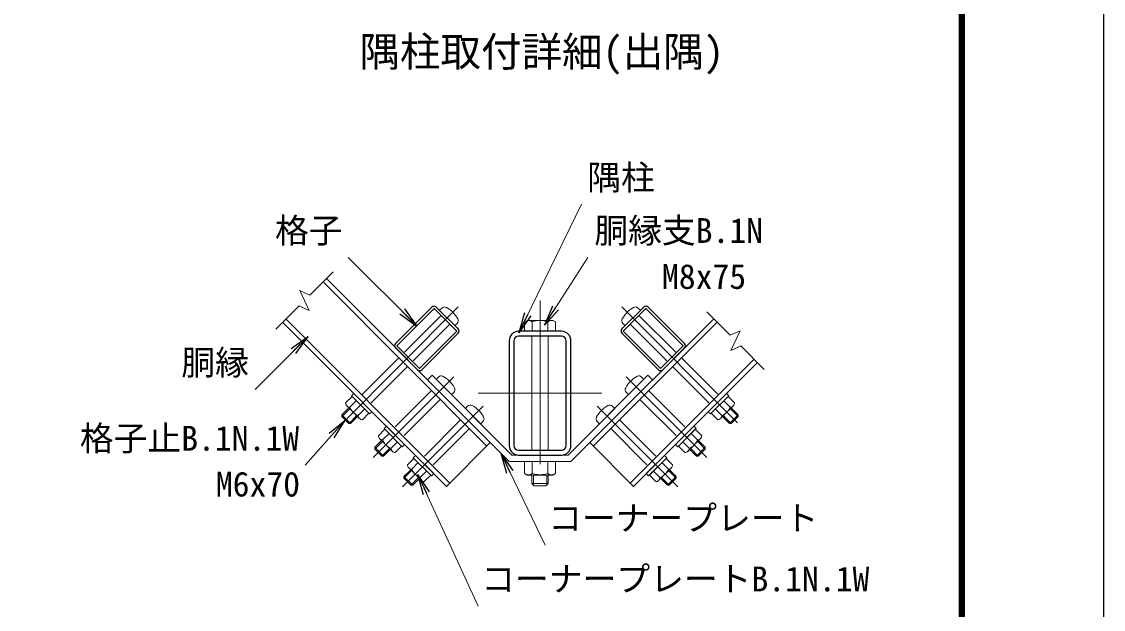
# Model space of a CAD drawing. Units: millimetres, scale not verified. Extents: x -4200 to 4200, y -2970 to 2970.
# Drawn here: x 2100 to 4200, y -1285 to -145 of the extents above; entities that cross this region are included whole.
import ezdxf
from ezdxf.enums import TextEntityAlignment as Align

# ---------------------------------------------------------------- set-up
doc = ezdxf.new("R2010")
doc.units = ezdxf.units.MM
doc.header["$LTSCALE"] = 10
doc.linetypes.add('USER1', pattern=[50.8, 31.75, -6.35, 6.35, -6.35])
for name, color, linetype, lineweight in [('0-0_D-TTL', 2, 'Continuous', 25), ('0-1_D-TTL-TXT', 7, 'Continuous', 25), ('0-2_D-BMK', 2, 'USER1', 13), ('0-3_D-STR3', 3, 'Continuous', 13), ('0-4_D-STR-DIM', 7, 'Continuous', 13), ('0-5_0', 7, 'Continuous', 25), ('0-9_D-STR1', 1, 'Continuous', 25), ('0-B_D-STR-TXT', 7, 'Continuous', 13)]:
    doc.layers.add(name, color=color, linetype=linetype, lineweight=lineweight)
doc.styles.add('ＭＳ ゴシック', font='')
doc.styles.get('ＭＳ ゴシック').set_extended_font_data('MS Gothic')

# ---------------------------------------------------------------- blocks, each defined once
blk = doc.blocks.new('_Open')
at = {"layer": '0-5_0'}
blk.add_line((-10, 1.667), (0, 0), dxfattribs=at)
blk.add_lwpolyline([(-10, -1.667), (0, 0), (-10, 0)], dxfattribs=at)

msp = doc.modelspace()

# ---------------------------------------------------------------- linework, layer by layer
at = {"layer": '0-0_D-TTL'}
for points in [[(-4199.77, 2969.65), (4200.23, 2969.65), (4200.23, -2970.35), (-4199.77, -2970.35)], [(-3929.77, 2749.65), (3930.23, 2749.65), (3930.23, -2750.35), (-3929.77, -2750.35)], [(-3927.27, 2747.15), (3927.73, 2747.15), (3927.73, -2747.85), (-3927.27, -2747.85)], [(-3924.77, 2744.65), (3925.23, 2744.65), (3925.23, -2745.35), (-3924.77, -2745.35)], [(-3922.27, 2742.15), (3922.73, 2742.15), (3922.73, -2742.85), (-3922.27, -2742.85)], [(-3919.77, 2739.65), (3920.23, 2739.65), (3920.23, -2740.35), (-3919.77, -2740.35)]]:
    msp.add_lwpolyline(points, close=True, dxfattribs=at)
at = {"layer": '0-2_D-BMK'}
for p, q in [((3106.35, -685.76), (3106.35, -1045.76)), ((2947.54, -698.56), (2717.24, -928.86)), ((3265.16, -698.56), (3495.46, -928.86)), ((2782.49, -990.88), (2939.02, -834.35)), ((3430.2, -990.88), (3273.67, -834.35)), ((2986.35, -865.76), (3226.35, -865.76)), ((2839.06, -1047.45), (2995.59, -890.92)), ((3373.63, -1047.45), (3217.1, -890.92))]:
    msp.add_line(p, q, dxfattribs=at)
at = {"layer": '0-3_D-STR3'}
for p, q in [((2915.61, -700.79), (2911.29, -705.11)), ((3297.08, -700.79), (3301.4, -705.11)), ((2914.26, -714.87), (2842.98, -786.15)), ((2931.23, -731.84), (2859.95, -803.12)), ((2945.31, -730.49), (2940.99, -734.81)), ((3081.15, -724.56), (3076.32, -727.35)), ((3076.32, -745.76), (3076.32, -727.35)), ((3131.55, -724.56), (3081.15, -724.56)), ((3091.33, -745.76), (3091.33, -727.35)), ((3121.36, -745.76), (3121.36, -727.35)), ((3131.55, -724.56), (3136.37, -727.35)), ((3136.37, -745.76), (3136.37, -727.35)), ((3267.39, -730.49), (3271.7, -734.81)), ((3281.46, -731.84), (3352.74, -803.12)), ((3298.43, -714.87), (3369.71, -786.15)), ((3136.37, -745.76), (3076.32, -745.76)), ((3090.35, -754.96), (3090.35, -976.56)), ((3122.35, -754.96), (3122.35, -976.56)), ((2831.95, -797.18), (2760.11, -869.02)), ((3380.74, -797.18), (3452.58, -869.02)), ((2848.92, -814.15), (2777.08, -885.99)), ((3363.77, -814.15), (3435.61, -885.99)), ((2887.95, -840.17), (3046.35, -998.56)), ((2909.1, -834.58), (2904.78, -838.9)), ((2904.78, -838.9), (2934.48, -868.6)), ((3161.04, -985.76), (3315.69, -831.12)), ((3166.35, -998.56), (3324.74, -840.17)), ((3307.91, -838.9), (3278.21, -868.6)), ((3303.59, -834.58), (3307.91, -838.9)), ((3315.69, -831.12), (3324.74, -840.17)), ((2895.59, -860.82), (2825.18, -931.23)), ((3317.1, -860.82), (3387.52, -931.23)), ((2741.3, -872.27), (2728.85, -884.72)), ((2736.99, -892.85), (2749.43, -880.4)), ((2912.56, -877.79), (2842.15, -948.2)), ((2938.8, -864.28), (2934.48, -868.6)), ((3273.89, -864.28), (3278.21, -868.6)), ((3300.13, -877.79), (3370.55, -948.2)), ((3475.7, -892.85), (3463.26, -880.4)), ((3471.39, -872.27), (3483.84, -884.72)), ((2734.94, -894.19), (2721.36, -907.77)), ((2736.63, -895.89), (2723.06, -909.47)), ((2731.16, -890.42), (2756, -915.25)), ((2753.25, -909.11), (2765.7, -896.67)), ((2965.67, -891.15), (2961.35, -895.47)), ((2961.35, -895.47), (2991.05, -925.16)), ((3251.34, -895.47), (3221.64, -925.16)), ((3247.02, -891.15), (3251.34, -895.47)), ((3459.44, -909.11), (3447, -896.67)), ((3481.53, -890.42), (3456.7, -915.25)), ((3476.06, -895.89), (3489.63, -909.47)), ((3477.76, -894.19), (3491.33, -907.77)), ((2721.36, -907.77), (2738.33, -924.74)), ((2721.36, -911.16), (2721.36, -907.77)), ((2721.36, -911.16), (2734.94, -924.74)), ((2750.21, -909.47), (2736.63, -923.04)), ((2751.91, -911.16), (2738.33, -924.74)), ((2952.16, -917.39), (2881.74, -987.8)), ((2995.37, -920.85), (2991.05, -925.16)), ((3217.32, -920.85), (3221.64, -925.16)), ((3260.53, -917.39), (3330.95, -987.8)), ((3460.78, -911.16), (3474.36, -924.74)), ((3462.48, -909.47), (3476.06, -923.04)), ((3491.33, -907.77), (3474.36, -924.74)), ((3491.33, -911.16), (3477.76, -924.74)), ((3491.33, -911.16), (3491.33, -907.77)), ((2734.94, -924.74), (2738.33, -924.74)), ((2804.94, -935.91), (2792.49, -948.36)), ((2800.63, -956.49), (2813.07, -944.04)), ((2804.94, -935.91), (2837.47, -968.44)), ((2969.13, -934.36), (2898.71, -1004.77)), ((3243.56, -934.36), (3313.98, -1004.77)), ((3407.75, -935.91), (3375.22, -968.44)), ((3407.75, -935.91), (3375.22, -968.44)), ((3412.07, -956.49), (3399.62, -944.04)), ((3407.75, -935.91), (3420.2, -948.36)), ((3477.76, -924.74), (3474.36, -924.74)), ((2798.58, -957.83), (2785.56, -970.84)), ((2800.27, -959.53), (2785.56, -974.24)), ((2794.8, -954.06), (2819.63, -978.89)), ((2816.89, -972.75), (2829.33, -960.31)), ((3395.8, -972.75), (3383.36, -960.31)), ((3417.89, -954.06), (3393.06, -978.89)), ((3412.42, -959.53), (3427.13, -974.24)), ((3414.12, -957.83), (3427.13, -970.84)), ((2785.56, -970.84), (2802.54, -987.81)), ((2785.56, -974.24), (2785.56, -970.84)), ((2785.56, -974.24), (2799.14, -987.81)), ((2813.85, -973.11), (2799.14, -987.81)), ((2815.55, -974.8), (2802.54, -987.81)), ((2837.47, -968.44), (2825.02, -980.88)), ((3051.65, -985.76), (3161.04, -985.76)), ((3375.22, -968.44), (3387.67, -980.88)), ((3397.15, -974.8), (3410.16, -987.81)), ((3398.84, -973.11), (3413.55, -987.81)), ((3427.13, -970.84), (3410.16, -987.81)), ((3427.13, -974.24), (3413.55, -987.81)), ((3427.13, -974.24), (3427.13, -970.84)), ((2799.14, -987.81), (2802.54, -987.81)), ((2861.51, -992.48), (2849.06, -1004.93)), ((2857.19, -1013.06), (2869.64, -1000.61)), ((2861.51, -992.48), (2894.03, -1025.01)), ((2861.51, -992.48), (2894.03, -1025.01)), ((3046.35, -998.56), (3166.35, -998.56)), ((3076.32, -998.56), (3076.32, -1021.66)), ((3076.32, -998.56), (3136.37, -998.56)), ((3091.33, -998.56), (3091.33, -1021.66)), ((3121.36, -998.56), (3121.36, -1021.66)), ((3136.37, -998.56), (3136.37, -1021.66)), ((3351.18, -992.48), (3318.66, -1025.01)), ((3351.18, -992.48), (3318.66, -1025.01)), ((3355.5, -1013.06), (3343.05, -1000.61)), ((3351.18, -992.48), (3363.63, -1004.93)), ((3413.55, -987.81), (3410.16, -987.81)), ((2855.14, -1014.4), (2842.13, -1027.41)), ((2856.84, -1016.1), (2842.13, -1030.81)), ((2842.13, -1027.41), (2859.1, -1044.38)), ((2842.13, -1030.81), (2842.13, -1027.41)), ((2851.37, -1010.63), (2876.2, -1035.46)), ((2873.46, -1029.32), (2885.9, -1016.88)), ((2894.03, -1025.01), (2881.59, -1037.45)), ((3076.32, -1021.66), (3081.35, -1024.56)), ((3081.35, -1024.56), (3131.35, -1024.56)), ((3090.35, -1024.56), (3090.35, -1040.96)), ((3093.35, -1024.56), (3093.35, -1043.96)), ((3119.35, -1024.56), (3119.35, -1043.96)), ((3122.35, -1024.56), (3122.35, -1040.96)), ((3136.37, -1021.66), (3131.35, -1024.56)), ((3318.66, -1025.01), (3331.1, -1037.45)), ((3339.23, -1029.32), (3326.79, -1016.88)), ((3361.32, -1010.63), (3336.49, -1035.46)), ((3370.56, -1027.41), (3353.59, -1044.38)), ((3355.85, -1016.1), (3370.56, -1030.81)), ((3357.55, -1014.4), (3370.56, -1027.41)), ((3370.56, -1030.81), (3370.56, -1027.41)), ((2842.13, -1030.81), (2855.71, -1044.38)), ((2870.42, -1029.67), (2855.71, -1044.38)), ((2855.71, -1044.38), (2859.1, -1044.38)), ((2872.11, -1031.37), (2859.1, -1044.38)), ((3090.35, -1040.96), (3095.15, -1045.76)), ((3122.35, -1040.96), (3090.35, -1040.96)), ((3117.55, -1045.76), (3095.15, -1045.76)), ((3122.35, -1040.96), (3117.55, -1045.76)), ((3340.58, -1031.37), (3353.59, -1044.38)), ((3342.27, -1029.67), (3356.98, -1044.38)), ((3356.98, -1044.38), (3353.59, -1044.38)), ((3370.56, -1030.81), (3356.98, -1044.38))]:
    msp.add_line(p, q, dxfattribs=at)
for points in [[(2887.95, -840.17), (2897, -831.12), (3051.65, -985.76)], [(2741.3, -872.27), (2773.83, -904.8), (2761.38, -917.24)], [(3471.39, -872.27), (3438.86, -904.8), (3451.31, -917.24)]]:
    msp.add_lwpolyline(points, dxfattribs=at)
for points in [[(2739.89, -870.86), (2775.24, -906.21), (2779.77, -901.69), (2744.41, -866.33)], [(3472.81, -870.86), (3437.45, -906.21), (3432.92, -901.69), (3468.28, -866.33)], [(2803.53, -934.5), (2838.88, -969.85), (2843.41, -965.33), (2808.05, -929.97)], [(3409.17, -934.5), (3373.81, -969.85), (3369.29, -965.33), (3404.64, -929.97)], [(2860.09, -991.07), (2895.45, -1026.42), (2899.97, -1021.9), (2864.62, -986.54)], [(3352.6, -991.07), (3317.24, -1026.42), (3312.72, -1021.9), (3348.07, -986.54)]]:
    msp.add_lwpolyline(points, close=True, dxfattribs=at)
for centre, radius, start, end in [((2920.98, -706.17), 7.6, 61.07286, 135), ((2897.57, -748.53), 56, 28.92714, 61.07286), ((3315.12, -748.53), 56, 118.92714, 151.07286), ((3291.71, -706.17), 7.6, 45, 118.92714), ((2939.93, -725.12), 7.6, 315, 28.92714), ((3083.83, -738.31), 13.29, 55.61585, 124.38415), ((3106.35, -774.7), 49.68, 72.4121, 107.5879), ((3128.86, -738.31), 13.29, 55.61585, 124.38415), ((3272.76, -725.12), 7.6, 151.07286, 225), ((2914.48, -839.95), 7.6, 61.07286, 135), ((2891.07, -882.31), 56, 28.92714, 61.07286), ((3321.63, -882.31), 56, 118.92714, 151.07286), ((3298.22, -839.95), 7.6, 45, 118.92714), ((2933.43, -858.9), 7.6, 315, 28.92714), ((3279.26, -858.9), 7.6, 151.07286, 225), ((2736.94, -884.76), 8.09, 179.68187, 270.31813), ((2763.75, -882.35), 28.75, 201.42363, 248.57637), ((2971.04, -896.52), 7.6, 61.07286, 135), ((2947.63, -938.88), 56, 28.92714, 61.07286), ((3265.06, -938.88), 56, 118.92714, 151.07286), ((3241.65, -896.52), 7.6, 45, 118.92714), ((3448.94, -882.35), 28.75, 291.42363, 338.57637), ((3475.75, -884.76), 8.09, 269.68187, 0.31813), ((2761.3, -909.2), 8.05, 179.39087, 270.60913), ((2990, -915.47), 7.6, 315, 28.92714), ((3222.7, -915.47), 7.6, 151.07286, 225), ((3451.39, -909.2), 8.05, 269.39087, 0.60913), ((2800.58, -948.4), 8.09, 179.68187, 270.31813), ((2827.39, -945.99), 28.75, 201.42363, 248.57637), ((3385.3, -945.99), 28.75, 291.42363, 338.57637), ((3412.11, -948.4), 8.09, 269.68187, 0.31813), ((2824.94, -972.84), 8.05, 179.39087, 270.60913), ((3387.76, -972.84), 8.05, 269.39087, 0.60913), ((2857.15, -1004.97), 8.09, 179.68187, 270.31813), ((3355.54, -1004.97), 8.09, 269.68187, 0.31813), ((2883.96, -1002.56), 28.75, 201.42363, 248.57637), ((3083.83, -1010.69), 13.29, 235.61585, 304.38416), ((3106.35, -974.31), 49.68, 252.4121, 287.5879), ((3128.86, -1010.69), 13.29, 235.61586, 304.38414), ((3328.73, -1002.56), 28.75, 291.42363, 338.57637), ((2881.5, -1029.41), 8.05, 179.39087, 270.60913), ((3331.19, -1029.41), 8.05, 269.39087, 0.60913)]:
    msp.add_arc(centre, radius, start, end, dxfattribs=at)
at = {"layer": '0-4_D-STR-DIM'}
for p, q in [((2659.15, -675.82), (2704.71, -630.26)), ((2640.04, -666.9), (2657.87, -705.14)), ((2659.15, -675.82), (2640.04, -666.9)), ((2593.19, -741.78), (2638.75, -696.22)), ((2657.87, -705.14), (2638.75, -696.22)), ((3475.74, -753.61), (3430.18, -708.06)), ((3475.74, -753.61), (3494.86, -744.7)), ((3494.86, -744.7), (3477.03, -782.93)), ((3477.03, -782.93), (3496.15, -774.02)), ((3541.7, -819.58), (3496.15, -774.02))]:
    msp.add_line(p, q, dxfattribs=at)
at = {"layer": '0-9_D-STR1'}
for p, q in [((3003.07, -968.3), (2684.87, -650.1)), ((3009.58, -961.79), (2691.38, -643.59)), ((2896.44, -698.75), (2825.73, -769.46)), ((2947.35, -741.18), (2904.92, -698.75)), ((3265.34, -741.18), (3307.77, -698.75)), ((3316.25, -698.75), (3386.96, -769.46)), ((2606.53, -728.45), (2924.72, -1046.65)), ((2613.03, -721.94), (2931.23, -1040.14)), ((3203.11, -961.79), (3443.52, -721.39)), ((3209.62, -968.3), (3450.02, -727.9)), ((2876.64, -820.37), (2947.35, -749.66)), ((3147.95, -745.76), (3064.75, -745.76)), ((3147.95, -754.96), (3064.75, -754.96)), ((3336.05, -820.37), (3265.34, -749.66)), ((3046.35, -764.16), (3046.35, -967.36)), ((3055.55, -764.16), (3055.55, -967.36)), ((3157.15, -967.36), (3157.15, -764.16)), ((3166.35, -967.36), (3166.35, -764.16)), ((2825.73, -777.94), (2868.15, -820.37)), ((3386.96, -777.94), (3344.54, -820.37)), ((3521.86, -799.74), (3281.46, -1040.14)), ((3528.37, -806.24), (3287.97, -1046.65)), ((2924.72, -1046.65), (3009.58, -961.79)), ((3287.97, -1046.65), (3203.11, -961.79)), ((3064.75, -976.56), (3147.95, -976.56)), ((3064.75, -985.76), (3147.95, -985.76))]:
    msp.add_line(p, q, dxfattribs=at)
for points in [[(2900.68, -701.29), (2828.27, -773.7), (2872.4, -817.83), (2944.81, -745.42)], [(3312.01, -701.29), (3384.42, -773.7), (3340.29, -817.83), (3267.89, -745.42)]]:
    msp.add_lwpolyline(points, close=True, dxfattribs=at)
for centre, radius, start, end in [((2900.68, -702.99), 6, 45, 135), ((3312.01, -702.99), 6, 45, 135), ((2943.11, -745.42), 6, 315, 45), ((3064.75, -764.16), 18.4, 90, 180), ((3064.75, -764.16), 9.2, 90, 180), ((3147.95, -764.16), 18.4, 0, 90), ((3147.95, -764.16), 9.2, 0, 90), ((3269.58, -745.42), 6, 135, 225), ((2829.97, -773.7), 6, 135, 225), ((3382.72, -773.7), 6, 315, 45), ((2872.4, -816.13), 6, 225, 315), ((3340.29, -816.13), 6, 225, 315), ((3064.75, -967.36), 18.4, 180, 270), ((3064.75, -967.36), 9.2, 180, 270), ((3147.95, -967.36), 9.2, 270, 0), ((3147.95, -967.36), 18.4, 270, 0)]:
    msp.add_arc(centre, radius, start, end, dxfattribs=at)
at = {"layer": '0-B_D-STR-TXT'}
for p, q in [((3186.99, -499.41), (3065.69, -747.22)), ((2733.9, -602.46), (2865.56, -734.13)), ((3199.37, -602.73), (3115.8, -732.3)), ((2552.81, -858.8), (2654.5, -757.11)), ((2650.15, -1005.43), (2726.82, -919.44)), ((3116.21, -1160.66), (3031.4, -984.55)), ((2986.25, -1278.76), (2869.89, -1025.5))]:
    msp.add_line(p, q, dxfattribs=at)

# ---------------------------------------------------------------- block references
at = {"layer": '0-B_D-STR-TXT', "xscale": 4, "yscale": 4}
for p, rotation in [((2866.97, -735.54), 315), ((3064.81, -749.02), 243.91731), ((3114.71, -733.98), 237.17814), ((2655.92, -755.69), 45), ((2728.15, -917.95), 48.27868), ((3030.53, -982.75), 115.71501), ((2869.06, -1023.68), 114.67717)]:
    msp.add_blockref('_Open', p, dxfattribs=dict(at, rotation=rotation))

# ---------------------------------------------------------------- texts
at = {"layer": '0-1_D-TTL-TXT', "style": 'ＭＳ ゴシック'}
msp.add_text('隅柱取付詳細(出隅)', height=57.7, dxfattribs=at).set_placement((2755.48, -249.6), align=Align.BOTTOM_LEFT)
at = {"layer": '0-B_D-STR-TXT', "style": 'ＭＳ ゴシック'}
for s, p in [('隅柱', (3197.94, -485.81)), ('格子', (2591.75, -588.74)), ('胴縁支B.1N', (3211.82, -588.76)), ('M8x75', (3343.05, -677.98)), ('胴縁', (2409.66, -844.82)), ('格子止B.1N.1W', (2212.7, -991.71)), ('M6x70', (2476.7, -1080.69)), ('コーナープレート', (3122.06, -1146.47)), ('コーナープレートB.1N.1W', (2992.1, -1264.56))]:
    msp.add_text(s, height=48.09, dxfattribs=at).set_placement(p, align=Align.BOTTOM_LEFT)

doc.saveas('drawing.dxf')
